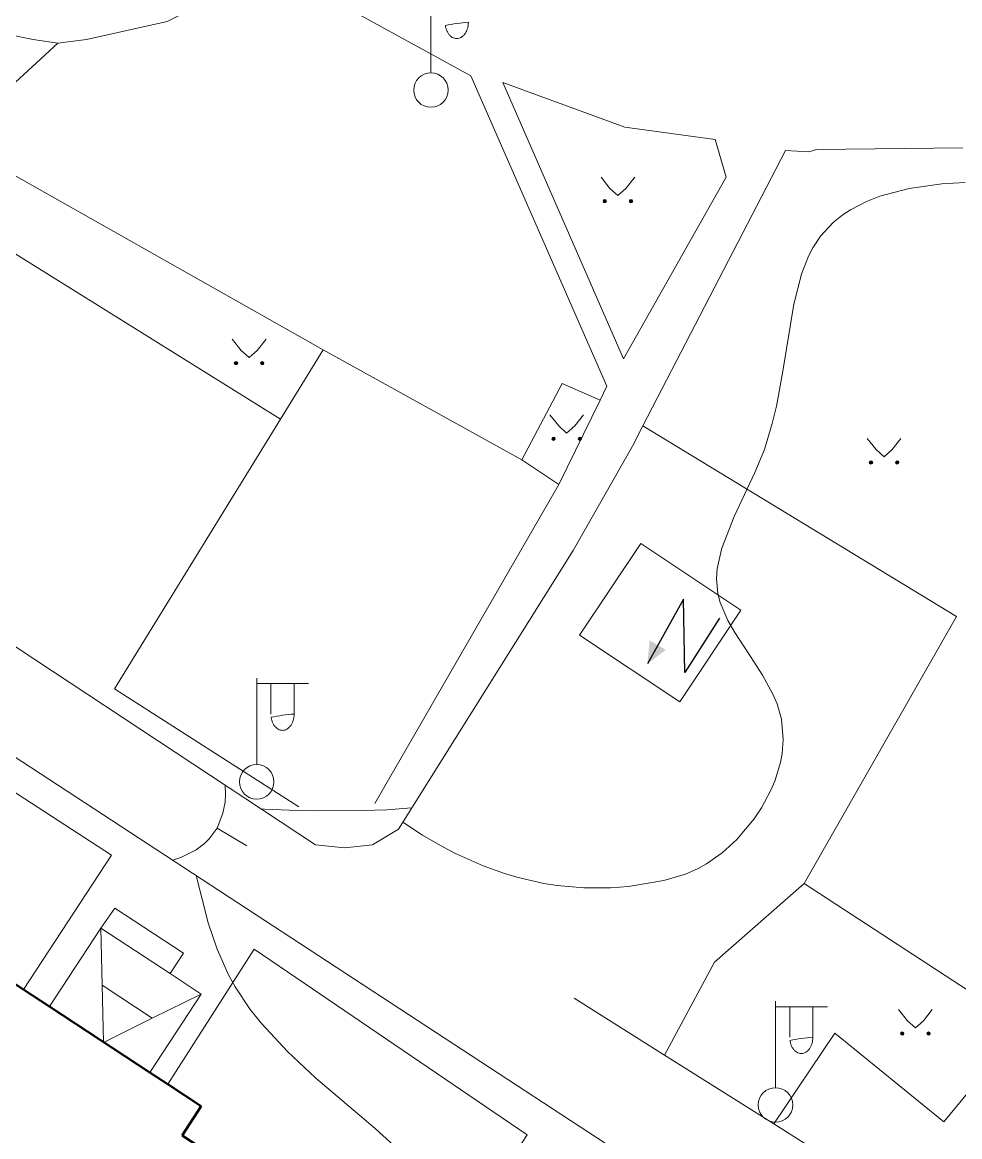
# Model space of a CAD drawing. Extents: x 1000 to 4000, y -5000 to -1000.
# Drawn here: x 1497.9 to 1552.1, y -4413.8 to -4349.3 of the extents above; entities that cross this region are included whole.
import ezdxf

# ---------------------------------------------------------------- set-up
doc = ezdxf.new("R2010")
doc.units = 0
doc.header["$MEASUREMENT"] = 0
for name, color, linetype in [('16', 7, 'CONTINUOUS'), ('СЛОЙ_11', 7, 'CONTINUOUS'), ('СЛОЙ_16', 7, 'CONTINUOUS'), ('СЛОЙ_24', 7, 'CONTINUOUS'), ('СЛОЙ_3', 7, 'CONTINUOUS'), ('СЛОЙ_40', 7, 'CONTINUOUS'), ('СЛОЙ_41', 7, 'CONTINUOUS'), ('СЛОЙ_50', 7, 'CONTINUOUS'), ('СЛОЙ_6', 7, 'CONTINUOUS'), ('СЛОЙ_7', 7, 'CONTINUOUS')]:
    doc.layers.add(name, color=color, linetype=linetype)

# ---------------------------------------------------------------- blocks, each defined once
blk = doc.blocks.new('112_2')
at = {"layer": '16', "color": 121, "linetype": 'Continuous'}
blk.add_lwpolyline([(1.171, -1.947), (-1.974, 0.052), (2.276, 0.138), (-1.465, 2.221)], dxfattribs=at)
blk.add_solid([(-1.465, 2.221), (-0.657, 1.158), (-0.104, 2.094)], dxfattribs=at)

msp = doc.modelspace()

# ---------------------------------------------------------------- linework, layer by layer
at = {"layer": 'СЛОЙ_11', "color": 253, "linetype": 'Continuous', "lineweight": 0}
msp.add_line((1535.027, -4409.088), (1537.935, -4403.705), dxfattribs=at)
for points in [[(1515.282, -4368.287), (1493.832, -4356.172)], [(1515.282, -4368.287), (1512.81, -4372.302)], [(1526.771, -4374.645), (1515.282, -4368.287)], [(1531.308, -4371.205), (1529.115, -4370.241), (1526.771, -4374.645)], [(1512.81, -4372.302), (1503.208, -4387.896), (1513.882, -4394.727)], [(1543.107, -4399.171), (1551.935, -4383.706), (1533.78, -4372.692)], [(1528.911, -4376.073), (1526.771, -4374.645)], [(1518.277, -4394.537), (1528.911, -4376.073)], [(1555.755, -4407.407), (1543.107, -4399.171)], [(1554.849, -4408.509), (1551.201, -4412.949), (1544.889, -4407.824), (1541.365, -4413.075)]]:
    msp.add_lwpolyline(points, dxfattribs=at)
at = {"layer": 'СЛОЙ_16', "color": 253, "linetype": 'Continuous', "lineweight": 0}
msp.add_lwpolyline([(1530.119, -4384.804), (1535.914, -4388.657), (1539.449, -4383.34), (1533.654, -4379.487)], close=True, dxfattribs=at)
at = {"layer": 'СЛОЙ_24', "color": 253, "linetype": 'Continuous', "lineweight": 0}
for p, q in [((1491.637, -4359.1), (1512.81, -4372.302)), ((1531.308, -4371.205), (1528.911, -4376.073)), ((1503.046, -4397.517), (1497.939, -4405.297)), ((1537.935, -4403.705), (1543.107, -4399.171)), ((1511.285, -4402.957), (1506.295, -4410.778))]:
    msp.add_line(p, q, dxfattribs=at)
for points in [[(1512.435, -4346.165), (1506.255, -4349.296), (1501.599, -4350.34), (1499.936, -4350.541)], [(1512.435, -4346.165), (1523.833, -4352.428), (1531.693, -4370.388), (1531.308, -4371.205)], [(1499.936, -4350.541), (1498.506, -4350.34), (1493.914, -4349.4)], [(1543.392, -4356.828), (1542.025, -4356.749), (1533.78, -4372.692)], [(1552.289, -4356.591), (1543.834, -4356.692), (1543.392, -4356.828)], [(1498.601, -4386.206), (1488.314, -4379.414), (1477.981, -4372.534)], [(1533.78, -4372.692), (1533.174, -4373.864)], [(1529.741, -4379.905), (1533.174, -4373.864)], [(1534.788, -4416.259), (1476.517, -4378.152), (1473.71, -4377.164), (1472.474, -4377.164)], [(1514.849, -4396.933), (1516.519, -4397.106), (1518.138, -4396.93), (1519.638, -4396.015), (1529.741, -4379.905)], [(1514.849, -4396.933), (1498.601, -4386.206)], [(1503.046, -4397.517), (1491.071, -4389.744)], [(1527.089, -4413.704), (1511.285, -4402.957)], [(1535.027, -4409.088), (1529.803, -4405.802)], [(1541.365, -4413.075), (1535.027, -4409.088)], [(1545.136, -4417.408), (1543.306, -4414.296), (1541.365, -4413.075)], [(1527.089, -4413.704), (1522.012, -4421.443)]]:
    msp.add_lwpolyline(points, dxfattribs=at)
msp.add_lwpolyline([(1525.679, -4352.829), (1532.662, -4368.807), (1538.601, -4358.289), (1537.959, -4356.121), (1532.742, -4355.398)], close=True, dxfattribs=at)
at = {"layer": 'СЛОЙ_3', "color": 253, "linetype": 'Continuous', "lineweight": 0}
for p, q in [((1521.522, -4352.255), (1521.522, -4347.255)), ((1521.522, -4350.255), (1521.522, -4347.255)), ((1511.44, -4392.278), (1511.44, -4387.278)), ((1511.44, -4390.278), (1511.44, -4387.278)), ((1511.44, -4387.592), (1514.44, -4387.592)), ((1512.261, -4389.36), (1512.261, -4387.592)), ((1513.603, -4389.36), (1513.603, -4387.592)), ((1541.454, -4410.975), (1541.454, -4405.975)), ((1541.454, -4408.975), (1541.454, -4405.975)), ((1541.454, -4406.289), (1544.454, -4406.289)), ((1542.275, -4408.057), (1542.275, -4406.289)), ((1543.617, -4408.057), (1543.617, -4406.289))]:
    msp.add_line(p, q, dxfattribs=at)
for points in [[(1523.685, -4349.337, -0.035191), (1523.672, -4349.521, -0.036545), (1523.634, -4349.698, -0.03934), (1523.572, -4349.861, -0.0437), (1523.489, -4350.004, -0.049642), (1523.387, -4350.121, -0.056748), (1523.271, -4350.208, -0.0637), (1523.145, -4350.262, -0.068204), (1523.014, -4350.28, -0.068204), (1522.883, -4350.262, -0.0637), (1522.757, -4350.208, -0.056748), (1522.641, -4350.121, -0.049642), (1522.539, -4350.004, -0.0437), (1522.456, -4349.861, -0.03934), (1522.394, -4349.698, -0.036545), (1522.356, -4349.521, -0.035191)], [(1513.603, -4389.36, -0.035191), (1513.59, -4389.544, -0.036545), (1513.552, -4389.721, -0.03934), (1513.49, -4389.884, -0.0437), (1513.407, -4390.027, -0.049642), (1513.305, -4390.144, -0.056748), (1513.189, -4390.231, -0.0637), (1513.063, -4390.285, -0.068204), (1512.932, -4390.303, -0.068204), (1512.801, -4390.285, -0.0637), (1512.675, -4390.231, -0.056748), (1512.559, -4390.144, -0.049642), (1512.457, -4390.027, -0.0437), (1512.374, -4389.884, -0.03934), (1512.312, -4389.721, -0.036545), (1512.274, -4389.544, -0.035191)], [(1543.617, -4408.057, -0.035191), (1543.604, -4408.241, -0.036545), (1543.566, -4408.418, -0.03934), (1543.504, -4408.581, -0.0437), (1543.421, -4408.724, -0.049642), (1543.319, -4408.841, -0.056748), (1543.203, -4408.928, -0.0637), (1543.077, -4408.982, -0.068204), (1542.946, -4409, -0.068204), (1542.815, -4408.982, -0.0637), (1542.689, -4408.928, -0.056748), (1542.573, -4408.841, -0.049642), (1542.471, -4408.724, -0.0437), (1542.388, -4408.581, -0.03934), (1542.326, -4408.418, -0.036545), (1542.288, -4408.241, -0.035191)]]:
    msp.add_lwpolyline(points, format="xyb", close=True, dxfattribs=at)
for centre in [(1521.522, -4353.255), (1511.44, -4393.278), (1541.454, -4411.975)]:
    msp.add_circle(centre, 1, dxfattribs=at)
at = {"layer": 'СЛОЙ_40', "color": 253, "linetype": 'Continuous', "lineweight": 0}
msp.add_line((1499.936, -4350.541), (1493.832, -4356.172), dxfattribs=at)
at = {"layer": 'СЛОЙ_41', "color": 253, "linetype": 'Continuous', "lineweight": 0}
for p, q in [((1531.359, -4358.298), (1531.869, -4358.948)), ((1533.309, -4358.298), (1532.799, -4358.948)), ((1531.869, -4358.948), (1532.329, -4359.358)), ((1532.799, -4358.948), (1532.329, -4359.358)), ((1510.029, -4367.673), (1510.539, -4368.323)), ((1511.979, -4367.673), (1511.469, -4368.323)), ((1510.539, -4368.323), (1510.999, -4368.733)), ((1511.469, -4368.323), (1510.999, -4368.733)), ((1528.401, -4372.043), (1528.911, -4372.693)), ((1530.351, -4372.043), (1529.841, -4372.693)), ((1528.911, -4372.693), (1529.371, -4373.103)), ((1529.841, -4372.693), (1529.371, -4373.103)), ((1546.765, -4373.409), (1547.275, -4374.059)), ((1548.715, -4373.409), (1548.205, -4374.059)), ((1547.275, -4374.059), (1547.735, -4374.469)), ((1548.205, -4374.059), (1547.735, -4374.469)), ((1548.577, -4406.455), (1549.087, -4407.105)), ((1550.527, -4406.455), (1550.017, -4407.105)), ((1549.087, -4407.105), (1549.547, -4407.515)), ((1550.017, -4407.105), (1549.547, -4407.515))]:
    msp.add_line(p, q, dxfattribs=at)
for centre in [(1531.573, -4359.686), (1533.094, -4359.686), (1510.243, -4369.061), (1511.764, -4369.061), (1528.615, -4373.431), (1530.136, -4373.431), (1546.979, -4374.797), (1548.5, -4374.797), (1548.791, -4407.843), (1550.312, -4407.843)]:
    msp.add_circle(centre, 0.0976, dxfattribs=at)
for points in [[(1531.477, -4359.705), (1531.475, -4359.686), (1531.477, -4359.667)], [(1531.482, -4359.723), (1531.477, -4359.667), (1531.482, -4359.649)], [(1531.477, -4359.705), (1531.477, -4359.667), (1531.482, -4359.723)], [(1531.491, -4359.74), (1531.482, -4359.649), (1531.491, -4359.632)], [(1531.482, -4359.723), (1531.482, -4359.649), (1531.491, -4359.74)], [(1531.504, -4359.755), (1531.491, -4359.632), (1531.504, -4359.617)], [(1531.491, -4359.74), (1531.491, -4359.632), (1531.504, -4359.755)], [(1531.518, -4359.767), (1531.504, -4359.617), (1531.518, -4359.605)], [(1531.504, -4359.755), (1531.504, -4359.617), (1531.518, -4359.767)], [(1531.535, -4359.776), (1531.518, -4359.605), (1531.535, -4359.596)], [(1531.518, -4359.767), (1531.518, -4359.605), (1531.535, -4359.776)], [(1531.554, -4359.782), (1531.535, -4359.596), (1531.554, -4359.59)], [(1531.535, -4359.776), (1531.535, -4359.596), (1531.554, -4359.782)], [(1531.573, -4359.784), (1531.554, -4359.59), (1531.573, -4359.588)], [(1531.554, -4359.782), (1531.554, -4359.59), (1531.573, -4359.784)], [(1532.998, -4359.705), (1532.996, -4359.686), (1532.998, -4359.667)], [(1533.003, -4359.723), (1532.998, -4359.667), (1533.003, -4359.649)], [(1532.998, -4359.705), (1532.998, -4359.667), (1533.003, -4359.723)], [(1533.012, -4359.74), (1533.003, -4359.649), (1533.012, -4359.632)], [(1533.003, -4359.723), (1533.003, -4359.649), (1533.012, -4359.74)], [(1533.025, -4359.755), (1533.012, -4359.632), (1533.025, -4359.617)], [(1533.012, -4359.74), (1533.012, -4359.632), (1533.025, -4359.755)], [(1533.039, -4359.767), (1533.025, -4359.617), (1533.039, -4359.605)], [(1533.025, -4359.755), (1533.025, -4359.617), (1533.039, -4359.767)], [(1533.056, -4359.776), (1533.039, -4359.605), (1533.056, -4359.596)], [(1533.039, -4359.767), (1533.039, -4359.605), (1533.056, -4359.776)], [(1533.075, -4359.782), (1533.056, -4359.596), (1533.075, -4359.59)], [(1533.056, -4359.776), (1533.056, -4359.596), (1533.075, -4359.782)], [(1533.094, -4359.784), (1533.075, -4359.59), (1533.094, -4359.588)], [(1533.075, -4359.782), (1533.075, -4359.59), (1533.094, -4359.784)], [(1510.147, -4369.08), (1510.145, -4369.061), (1510.147, -4369.042)], [(1510.152, -4369.098), (1510.147, -4369.042), (1510.152, -4369.024)], [(1510.147, -4369.08), (1510.147, -4369.042), (1510.152, -4369.098)], [(1510.161, -4369.115), (1510.152, -4369.024), (1510.161, -4369.007)], [(1510.152, -4369.098), (1510.152, -4369.024), (1510.161, -4369.115)], [(1510.174, -4369.13), (1510.161, -4369.007), (1510.174, -4368.992)], [(1510.161, -4369.115), (1510.161, -4369.007), (1510.174, -4369.13)], [(1510.188, -4369.142), (1510.174, -4368.992), (1510.188, -4368.98)], [(1510.174, -4369.13), (1510.174, -4368.992), (1510.188, -4369.142)], [(1510.205, -4369.151), (1510.188, -4368.98), (1510.205, -4368.971)], [(1510.188, -4369.142), (1510.188, -4368.98), (1510.205, -4369.151)], [(1510.224, -4369.157), (1510.205, -4368.971), (1510.224, -4368.965)], [(1510.205, -4369.151), (1510.205, -4368.971), (1510.224, -4369.157)], [(1510.243, -4369.159), (1510.224, -4368.965), (1510.243, -4368.963)], [(1510.224, -4369.157), (1510.224, -4368.965), (1510.243, -4369.159)], [(1511.668, -4369.08), (1511.666, -4369.061), (1511.668, -4369.042)], [(1511.673, -4369.098), (1511.668, -4369.042), (1511.673, -4369.024)], [(1511.668, -4369.08), (1511.668, -4369.042), (1511.673, -4369.098)], [(1511.682, -4369.115), (1511.673, -4369.024), (1511.682, -4369.007)], [(1511.673, -4369.098), (1511.673, -4369.024), (1511.682, -4369.115)], [(1511.695, -4369.13), (1511.682, -4369.007), (1511.695, -4368.992)], [(1511.682, -4369.115), (1511.682, -4369.007), (1511.695, -4369.13)], [(1511.709, -4369.142), (1511.695, -4368.992), (1511.709, -4368.98)], [(1511.695, -4369.13), (1511.695, -4368.992), (1511.709, -4369.142)], [(1511.726, -4369.151), (1511.709, -4368.98), (1511.726, -4368.971)], [(1511.709, -4369.142), (1511.709, -4368.98), (1511.726, -4369.151)], [(1511.745, -4369.157), (1511.726, -4368.971), (1511.745, -4368.965)], [(1511.726, -4369.151), (1511.726, -4368.971), (1511.745, -4369.157)], [(1511.764, -4369.159), (1511.745, -4368.965), (1511.764, -4368.963)], [(1511.745, -4369.157), (1511.745, -4368.965), (1511.764, -4369.159)], [(1528.519, -4373.45), (1528.517, -4373.431), (1528.519, -4373.412)], [(1528.524, -4373.468), (1528.519, -4373.412), (1528.524, -4373.394)], [(1528.519, -4373.45), (1528.519, -4373.412), (1528.524, -4373.468)], [(1528.533, -4373.485), (1528.524, -4373.394), (1528.533, -4373.377)], [(1528.524, -4373.468), (1528.524, -4373.394), (1528.533, -4373.485)], [(1528.546, -4373.5), (1528.533, -4373.377), (1528.546, -4373.362)], [(1528.533, -4373.485), (1528.533, -4373.377), (1528.546, -4373.5)], [(1528.56, -4373.512), (1528.546, -4373.362), (1528.56, -4373.35)], [(1528.546, -4373.5), (1528.546, -4373.362), (1528.56, -4373.512)], [(1528.577, -4373.521), (1528.56, -4373.35), (1528.577, -4373.341)], [(1528.56, -4373.512), (1528.56, -4373.35), (1528.577, -4373.521)], [(1528.596, -4373.527), (1528.577, -4373.341), (1528.596, -4373.335)], [(1528.577, -4373.521), (1528.577, -4373.341), (1528.596, -4373.527)], [(1528.615, -4373.529), (1528.596, -4373.335), (1528.615, -4373.333)], [(1528.596, -4373.527), (1528.596, -4373.335), (1528.615, -4373.529)], [(1530.04, -4373.45), (1530.038, -4373.431), (1530.04, -4373.412)], [(1530.045, -4373.468), (1530.04, -4373.412), (1530.045, -4373.394)], [(1530.04, -4373.45), (1530.04, -4373.412), (1530.045, -4373.468)], [(1530.054, -4373.485), (1530.045, -4373.394), (1530.054, -4373.377)], [(1530.045, -4373.468), (1530.045, -4373.394), (1530.054, -4373.485)], [(1530.067, -4373.5), (1530.054, -4373.377), (1530.067, -4373.362)], [(1530.054, -4373.485), (1530.054, -4373.377), (1530.067, -4373.5)], [(1530.081, -4373.512), (1530.067, -4373.362), (1530.081, -4373.35)], [(1530.067, -4373.5), (1530.067, -4373.362), (1530.081, -4373.512)], [(1530.098, -4373.521), (1530.081, -4373.35), (1530.098, -4373.341)], [(1530.081, -4373.512), (1530.081, -4373.35), (1530.098, -4373.521)], [(1530.117, -4373.527), (1530.098, -4373.341), (1530.117, -4373.335)], [(1530.098, -4373.521), (1530.098, -4373.341), (1530.117, -4373.527)], [(1530.136, -4373.529), (1530.117, -4373.335), (1530.136, -4373.333)], [(1530.117, -4373.527), (1530.117, -4373.335), (1530.136, -4373.529)], [(1546.883, -4374.816), (1546.881, -4374.797), (1546.883, -4374.778)], [(1546.888, -4374.834), (1546.883, -4374.778), (1546.888, -4374.76)], [(1546.883, -4374.816), (1546.883, -4374.778), (1546.888, -4374.834)], [(1546.897, -4374.851), (1546.888, -4374.76), (1546.897, -4374.743)], [(1546.888, -4374.834), (1546.888, -4374.76), (1546.897, -4374.851)], [(1546.91, -4374.866), (1546.897, -4374.743), (1546.91, -4374.728)], [(1546.897, -4374.851), (1546.897, -4374.743), (1546.91, -4374.866)], [(1546.924, -4374.878), (1546.91, -4374.728), (1546.924, -4374.716)], [(1546.91, -4374.866), (1546.91, -4374.728), (1546.924, -4374.878)], [(1546.941, -4374.887), (1546.924, -4374.716), (1546.941, -4374.707)], [(1546.924, -4374.878), (1546.924, -4374.716), (1546.941, -4374.887)], [(1546.96, -4374.893), (1546.941, -4374.707), (1546.96, -4374.701)], [(1546.941, -4374.887), (1546.941, -4374.707), (1546.96, -4374.893)], [(1546.979, -4374.895), (1546.96, -4374.701), (1546.979, -4374.699)], [(1546.96, -4374.893), (1546.96, -4374.701), (1546.979, -4374.895)], [(1548.404, -4374.816), (1548.402, -4374.797), (1548.404, -4374.778)], [(1548.409, -4374.834), (1548.404, -4374.778), (1548.409, -4374.76)], [(1548.404, -4374.816), (1548.404, -4374.778), (1548.409, -4374.834)], [(1548.418, -4374.851), (1548.409, -4374.76), (1548.418, -4374.743)], [(1548.409, -4374.834), (1548.409, -4374.76), (1548.418, -4374.851)], [(1548.431, -4374.866), (1548.418, -4374.743), (1548.431, -4374.728)], [(1548.418, -4374.851), (1548.418, -4374.743), (1548.431, -4374.866)], [(1548.445, -4374.878), (1548.431, -4374.728), (1548.445, -4374.716)], [(1548.431, -4374.866), (1548.431, -4374.728), (1548.445, -4374.878)], [(1548.462, -4374.887), (1548.445, -4374.716), (1548.462, -4374.707)], [(1548.445, -4374.878), (1548.445, -4374.716), (1548.462, -4374.887)], [(1548.481, -4374.893), (1548.462, -4374.707), (1548.481, -4374.701)], [(1548.462, -4374.887), (1548.462, -4374.707), (1548.481, -4374.893)], [(1548.5, -4374.895), (1548.481, -4374.701), (1548.5, -4374.699)], [(1548.481, -4374.893), (1548.481, -4374.701), (1548.5, -4374.895)], [(1548.695, -4407.862), (1548.693, -4407.843), (1548.695, -4407.824)], [(1548.7, -4407.88), (1548.695, -4407.824), (1548.7, -4407.806)], [(1548.695, -4407.862), (1548.695, -4407.824), (1548.7, -4407.88)], [(1548.709, -4407.897), (1548.7, -4407.806), (1548.709, -4407.789)], [(1548.7, -4407.88), (1548.7, -4407.806), (1548.709, -4407.897)], [(1548.722, -4407.912), (1548.709, -4407.789), (1548.722, -4407.774)], [(1548.709, -4407.897), (1548.709, -4407.789), (1548.722, -4407.912)], [(1548.736, -4407.924), (1548.722, -4407.774), (1548.736, -4407.762)], [(1548.722, -4407.912), (1548.722, -4407.774), (1548.736, -4407.924)], [(1548.753, -4407.933), (1548.736, -4407.762), (1548.753, -4407.753)], [(1548.736, -4407.924), (1548.736, -4407.762), (1548.753, -4407.933)], [(1548.772, -4407.939), (1548.753, -4407.753), (1548.772, -4407.747)], [(1548.753, -4407.933), (1548.753, -4407.753), (1548.772, -4407.939)], [(1548.791, -4407.941), (1548.772, -4407.747), (1548.791, -4407.745)], [(1548.772, -4407.939), (1548.772, -4407.747), (1548.791, -4407.941)], [(1550.216, -4407.862), (1550.214, -4407.843), (1550.216, -4407.824)], [(1550.221, -4407.88), (1550.216, -4407.824), (1550.221, -4407.806)], [(1550.216, -4407.862), (1550.216, -4407.824), (1550.221, -4407.88)], [(1550.23, -4407.897), (1550.221, -4407.806), (1550.23, -4407.789)], [(1550.221, -4407.88), (1550.221, -4407.806), (1550.23, -4407.897)], [(1550.243, -4407.912), (1550.23, -4407.789), (1550.243, -4407.774)], [(1550.23, -4407.897), (1550.23, -4407.789), (1550.243, -4407.912)], [(1550.257, -4407.924), (1550.243, -4407.774), (1550.257, -4407.762)], [(1550.243, -4407.912), (1550.243, -4407.774), (1550.257, -4407.924)], [(1550.274, -4407.933), (1550.257, -4407.762), (1550.274, -4407.753)], [(1550.257, -4407.924), (1550.257, -4407.762), (1550.274, -4407.933)], [(1550.293, -4407.939), (1550.274, -4407.753), (1550.293, -4407.747)], [(1550.274, -4407.933), (1550.274, -4407.753), (1550.293, -4407.939)], [(1550.312, -4407.941), (1550.293, -4407.747), (1550.312, -4407.745)], [(1550.293, -4407.939), (1550.293, -4407.747), (1550.312, -4407.941)]]:
    msp.add_solid(points, dxfattribs=at)
at = {"layer": 'СЛОЙ_41', "color": 253, "linetype": 'Continuous', "lineweight": 0, "extrusion": (0, 0, -1)}
for points in [[(-1531.573, -4359.784), (-1531.573, -4359.588), (-1531.592, -4359.782)], [(-1531.592, -4359.782), (-1531.573, -4359.588), (-1531.592, -4359.59)], [(-1531.592, -4359.782), (-1531.592, -4359.59), (-1531.61, -4359.776)], [(-1531.61, -4359.776), (-1531.592, -4359.59), (-1531.61, -4359.596)], [(-1531.61, -4359.776), (-1531.61, -4359.596), (-1531.627, -4359.767)], [(-1531.627, -4359.767), (-1531.61, -4359.596), (-1531.627, -4359.605)], [(-1531.627, -4359.767), (-1531.627, -4359.605), (-1531.642, -4359.755)], [(-1531.642, -4359.755), (-1531.627, -4359.605), (-1531.642, -4359.617)], [(-1531.642, -4359.755), (-1531.642, -4359.617), (-1531.654, -4359.74)], [(-1531.654, -4359.74), (-1531.642, -4359.617), (-1531.654, -4359.632)], [(-1531.654, -4359.74), (-1531.654, -4359.632), (-1531.663, -4359.723)], [(-1531.663, -4359.723), (-1531.654, -4359.632), (-1531.663, -4359.649)], [(-1531.663, -4359.723), (-1531.663, -4359.649), (-1531.668, -4359.705)], [(-1531.668, -4359.705), (-1531.663, -4359.649), (-1531.668, -4359.667)], [(-1531.668, -4359.705), (-1531.668, -4359.667), (-1531.67, -4359.686)], [(-1533.094, -4359.784), (-1533.094, -4359.588), (-1533.113, -4359.782)], [(-1533.113, -4359.782), (-1533.094, -4359.588), (-1533.113, -4359.59)], [(-1533.113, -4359.782), (-1533.113, -4359.59), (-1533.131, -4359.776)], [(-1533.131, -4359.776), (-1533.113, -4359.59), (-1533.131, -4359.596)], [(-1533.131, -4359.776), (-1533.131, -4359.596), (-1533.148, -4359.767)], [(-1533.148, -4359.767), (-1533.131, -4359.596), (-1533.148, -4359.605)], [(-1533.148, -4359.767), (-1533.148, -4359.605), (-1533.163, -4359.755)], [(-1533.163, -4359.755), (-1533.148, -4359.605), (-1533.163, -4359.617)], [(-1533.163, -4359.755), (-1533.163, -4359.617), (-1533.175, -4359.74)], [(-1533.175, -4359.74), (-1533.163, -4359.617), (-1533.175, -4359.632)], [(-1533.175, -4359.74), (-1533.175, -4359.632), (-1533.184, -4359.723)], [(-1533.184, -4359.723), (-1533.175, -4359.632), (-1533.184, -4359.649)], [(-1533.184, -4359.723), (-1533.184, -4359.649), (-1533.189, -4359.705)], [(-1533.189, -4359.705), (-1533.184, -4359.649), (-1533.189, -4359.667)], [(-1533.189, -4359.705), (-1533.189, -4359.667), (-1533.191, -4359.686)], [(-1510.243, -4369.159), (-1510.243, -4368.963), (-1510.262, -4369.157)], [(-1510.262, -4369.157), (-1510.243, -4368.963), (-1510.262, -4368.965)], [(-1510.262, -4369.157), (-1510.262, -4368.965), (-1510.28, -4369.151)], [(-1510.28, -4369.151), (-1510.262, -4368.965), (-1510.28, -4368.971)], [(-1510.28, -4369.151), (-1510.28, -4368.971), (-1510.297, -4369.142)], [(-1510.297, -4369.142), (-1510.28, -4368.971), (-1510.297, -4368.98)], [(-1510.297, -4369.142), (-1510.297, -4368.98), (-1510.312, -4369.13)], [(-1510.312, -4369.13), (-1510.297, -4368.98), (-1510.312, -4368.992)], [(-1510.312, -4369.13), (-1510.312, -4368.992), (-1510.324, -4369.115)], [(-1510.324, -4369.115), (-1510.312, -4368.992), (-1510.324, -4369.007)], [(-1510.324, -4369.115), (-1510.324, -4369.007), (-1510.333, -4369.098)], [(-1510.333, -4369.098), (-1510.324, -4369.007), (-1510.333, -4369.024)], [(-1510.333, -4369.098), (-1510.333, -4369.024), (-1510.338, -4369.08)], [(-1510.338, -4369.08), (-1510.333, -4369.024), (-1510.338, -4369.042)], [(-1510.338, -4369.08), (-1510.338, -4369.042), (-1510.34, -4369.061)], [(-1511.764, -4369.159), (-1511.764, -4368.963), (-1511.783, -4369.157)], [(-1511.783, -4369.157), (-1511.764, -4368.963), (-1511.783, -4368.965)], [(-1511.783, -4369.157), (-1511.783, -4368.965), (-1511.801, -4369.151)], [(-1511.801, -4369.151), (-1511.783, -4368.965), (-1511.801, -4368.971)], [(-1511.801, -4369.151), (-1511.801, -4368.971), (-1511.818, -4369.142)], [(-1511.818, -4369.142), (-1511.801, -4368.971), (-1511.818, -4368.98)], [(-1511.818, -4369.142), (-1511.818, -4368.98), (-1511.833, -4369.13)], [(-1511.833, -4369.13), (-1511.818, -4368.98), (-1511.833, -4368.992)], [(-1511.833, -4369.13), (-1511.833, -4368.992), (-1511.845, -4369.115)], [(-1511.845, -4369.115), (-1511.833, -4368.992), (-1511.845, -4369.007)], [(-1511.845, -4369.115), (-1511.845, -4369.007), (-1511.854, -4369.098)], [(-1511.854, -4369.098), (-1511.845, -4369.007), (-1511.854, -4369.024)], [(-1511.854, -4369.098), (-1511.854, -4369.024), (-1511.859, -4369.08)], [(-1511.859, -4369.08), (-1511.854, -4369.024), (-1511.859, -4369.042)], [(-1511.859, -4369.08), (-1511.859, -4369.042), (-1511.861, -4369.061)], [(-1528.615, -4373.529), (-1528.615, -4373.333), (-1528.634, -4373.527)], [(-1528.634, -4373.527), (-1528.615, -4373.333), (-1528.634, -4373.335)], [(-1528.634, -4373.527), (-1528.634, -4373.335), (-1528.652, -4373.521)], [(-1528.652, -4373.521), (-1528.634, -4373.335), (-1528.652, -4373.341)], [(-1528.652, -4373.521), (-1528.652, -4373.341), (-1528.669, -4373.512)], [(-1528.669, -4373.512), (-1528.652, -4373.341), (-1528.669, -4373.35)], [(-1528.669, -4373.512), (-1528.669, -4373.35), (-1528.684, -4373.5)], [(-1528.684, -4373.5), (-1528.669, -4373.35), (-1528.684, -4373.362)], [(-1528.684, -4373.5), (-1528.684, -4373.362), (-1528.696, -4373.485)], [(-1528.696, -4373.485), (-1528.684, -4373.362), (-1528.696, -4373.377)], [(-1528.696, -4373.485), (-1528.696, -4373.377), (-1528.705, -4373.468)], [(-1528.705, -4373.468), (-1528.696, -4373.377), (-1528.705, -4373.394)], [(-1528.705, -4373.468), (-1528.705, -4373.394), (-1528.71, -4373.45)], [(-1528.71, -4373.45), (-1528.705, -4373.394), (-1528.71, -4373.412)], [(-1528.71, -4373.45), (-1528.71, -4373.412), (-1528.712, -4373.431)], [(-1530.136, -4373.529), (-1530.136, -4373.333), (-1530.155, -4373.527)], [(-1530.155, -4373.527), (-1530.136, -4373.333), (-1530.155, -4373.335)], [(-1530.155, -4373.527), (-1530.155, -4373.335), (-1530.173, -4373.521)], [(-1530.173, -4373.521), (-1530.155, -4373.335), (-1530.173, -4373.341)], [(-1530.173, -4373.521), (-1530.173, -4373.341), (-1530.19, -4373.512)], [(-1530.19, -4373.512), (-1530.173, -4373.341), (-1530.19, -4373.35)], [(-1530.19, -4373.512), (-1530.19, -4373.35), (-1530.205, -4373.5)], [(-1530.205, -4373.5), (-1530.19, -4373.35), (-1530.205, -4373.362)], [(-1530.205, -4373.5), (-1530.205, -4373.362), (-1530.217, -4373.485)], [(-1530.217, -4373.485), (-1530.205, -4373.362), (-1530.217, -4373.377)], [(-1530.217, -4373.485), (-1530.217, -4373.377), (-1530.226, -4373.468)], [(-1530.226, -4373.468), (-1530.217, -4373.377), (-1530.226, -4373.394)], [(-1530.226, -4373.468), (-1530.226, -4373.394), (-1530.231, -4373.45)], [(-1530.231, -4373.45), (-1530.226, -4373.394), (-1530.231, -4373.412)], [(-1530.231, -4373.45), (-1530.231, -4373.412), (-1530.233, -4373.431)], [(-1546.979, -4374.895), (-1546.979, -4374.699), (-1546.998, -4374.893)], [(-1546.998, -4374.893), (-1546.979, -4374.699), (-1546.998, -4374.701)], [(-1546.998, -4374.893), (-1546.998, -4374.701), (-1547.016, -4374.887)], [(-1547.016, -4374.887), (-1546.998, -4374.701), (-1547.016, -4374.707)], [(-1547.016, -4374.887), (-1547.016, -4374.707), (-1547.033, -4374.878)], [(-1547.033, -4374.878), (-1547.016, -4374.707), (-1547.033, -4374.716)], [(-1547.033, -4374.878), (-1547.033, -4374.716), (-1547.048, -4374.866)], [(-1547.048, -4374.866), (-1547.033, -4374.716), (-1547.048, -4374.728)], [(-1547.048, -4374.866), (-1547.048, -4374.728), (-1547.06, -4374.851)], [(-1547.06, -4374.851), (-1547.048, -4374.728), (-1547.06, -4374.743)], [(-1547.06, -4374.851), (-1547.06, -4374.743), (-1547.069, -4374.834)], [(-1547.069, -4374.834), (-1547.06, -4374.743), (-1547.069, -4374.76)], [(-1547.069, -4374.834), (-1547.069, -4374.76), (-1547.074, -4374.816)], [(-1547.074, -4374.816), (-1547.069, -4374.76), (-1547.074, -4374.778)], [(-1547.074, -4374.816), (-1547.074, -4374.778), (-1547.076, -4374.797)], [(-1548.5, -4374.895), (-1548.5, -4374.699), (-1548.519, -4374.893)], [(-1548.519, -4374.893), (-1548.5, -4374.699), (-1548.519, -4374.701)], [(-1548.519, -4374.893), (-1548.519, -4374.701), (-1548.537, -4374.887)], [(-1548.537, -4374.887), (-1548.519, -4374.701), (-1548.537, -4374.707)], [(-1548.537, -4374.887), (-1548.537, -4374.707), (-1548.554, -4374.878)], [(-1548.554, -4374.878), (-1548.537, -4374.707), (-1548.554, -4374.716)], [(-1548.554, -4374.878), (-1548.554, -4374.716), (-1548.569, -4374.866)], [(-1548.569, -4374.866), (-1548.554, -4374.716), (-1548.569, -4374.728)], [(-1548.569, -4374.866), (-1548.569, -4374.728), (-1548.581, -4374.851)], [(-1548.581, -4374.851), (-1548.569, -4374.728), (-1548.581, -4374.743)], [(-1548.581, -4374.851), (-1548.581, -4374.743), (-1548.59, -4374.834)], [(-1548.59, -4374.834), (-1548.581, -4374.743), (-1548.59, -4374.76)], [(-1548.59, -4374.834), (-1548.59, -4374.76), (-1548.595, -4374.816)], [(-1548.595, -4374.816), (-1548.59, -4374.76), (-1548.595, -4374.778)], [(-1548.595, -4374.816), (-1548.595, -4374.778), (-1548.597, -4374.797)], [(-1548.791, -4407.941), (-1548.791, -4407.745), (-1548.81, -4407.939)], [(-1548.81, -4407.939), (-1548.791, -4407.745), (-1548.81, -4407.747)], [(-1548.81, -4407.939), (-1548.81, -4407.747), (-1548.828, -4407.933)], [(-1548.828, -4407.933), (-1548.81, -4407.747), (-1548.828, -4407.753)], [(-1548.828, -4407.933), (-1548.828, -4407.753), (-1548.845, -4407.924)], [(-1548.845, -4407.924), (-1548.828, -4407.753), (-1548.845, -4407.762)], [(-1548.845, -4407.924), (-1548.845, -4407.762), (-1548.86, -4407.912)], [(-1548.86, -4407.912), (-1548.845, -4407.762), (-1548.86, -4407.774)], [(-1548.86, -4407.912), (-1548.86, -4407.774), (-1548.872, -4407.897)], [(-1548.872, -4407.897), (-1548.86, -4407.774), (-1548.872, -4407.789)], [(-1548.872, -4407.897), (-1548.872, -4407.789), (-1548.881, -4407.88)], [(-1548.881, -4407.88), (-1548.872, -4407.789), (-1548.881, -4407.806)], [(-1548.881, -4407.88), (-1548.881, -4407.806), (-1548.886, -4407.862)], [(-1548.886, -4407.862), (-1548.881, -4407.806), (-1548.886, -4407.824)], [(-1548.886, -4407.862), (-1548.886, -4407.824), (-1548.888, -4407.843)], [(-1550.312, -4407.941), (-1550.312, -4407.745), (-1550.331, -4407.939)], [(-1550.331, -4407.939), (-1550.312, -4407.745), (-1550.331, -4407.747)], [(-1550.331, -4407.939), (-1550.331, -4407.747), (-1550.349, -4407.933)], [(-1550.349, -4407.933), (-1550.331, -4407.747), (-1550.349, -4407.753)], [(-1550.349, -4407.933), (-1550.349, -4407.753), (-1550.366, -4407.924)], [(-1550.366, -4407.924), (-1550.349, -4407.753), (-1550.366, -4407.762)], [(-1550.366, -4407.924), (-1550.366, -4407.762), (-1550.381, -4407.912)], [(-1550.381, -4407.912), (-1550.366, -4407.762), (-1550.381, -4407.774)], [(-1550.381, -4407.912), (-1550.381, -4407.774), (-1550.393, -4407.897)], [(-1550.393, -4407.897), (-1550.381, -4407.774), (-1550.393, -4407.789)], [(-1550.393, -4407.897), (-1550.393, -4407.789), (-1550.402, -4407.88)], [(-1550.402, -4407.88), (-1550.393, -4407.789), (-1550.402, -4407.806)], [(-1550.402, -4407.88), (-1550.402, -4407.806), (-1550.407, -4407.862)], [(-1550.407, -4407.862), (-1550.402, -4407.806), (-1550.407, -4407.824)], [(-1550.407, -4407.862), (-1550.407, -4407.824), (-1550.409, -4407.843)]]:
    msp.add_solid(points, dxfattribs=at)
at = {"layer": 'СЛОЙ_50', "color": 253, "linetype": 'Continuous', "lineweight": 0}
msp.add_line((1509.144, -4395.957), (1510.866, -4396.974), dxfattribs=at)
for points in [[(1519.895, -4395.606), (1521.032, -4396.366), (1522.205, -4397.043), (1522.986, -4397.447), (1524.546, -4398.141), (1525.713, -4398.562), (1526.49, -4398.796), (1528.042, -4399.155), (1528.817, -4399.279), (1530.365, -4399.418), (1531.912, -4399.414), (1532.942, -4399.333), (1535, -4398.984), (1536.244, -4398.622), (1536.978, -4398.293), (1537.456, -4398.024), (1538.373, -4397.378), (1539.224, -4396.607), (1540.223, -4395.422), (1540.652, -4394.776), (1541.193, -4393.759), (1541.412, -4393.235), (1541.736, -4392.169), (1541.836, -4391.632), (1541.903, -4390.829), (1541.8, -4389.651), (1541.547, -4388.775), (1541.307, -4388.208), (1540.707, -4387.106), (1540.015, -4386.038), (1539.1, -4384.644), (1538.702, -4383.952), (1538.251, -4382.911), (1538.114, -4382.386), (1538.041, -4381.527), (1538.084, -4380.946), (1538.351, -4379.764), (1539.072, -4377.935), (1540.268, -4375.381), (1540.81, -4374.049), (1541.271, -4372.555), (1541.51, -4371.544), (1541.882, -4369.519), (1542.513, -4365.649), (1542.96, -4363.915), (1543.37, -4362.871), (1543.618, -4362.388), (1544.056, -4361.72), (1544.796, -4360.917), (1545.376, -4360.455), (1545.799, -4360.179), (1546.729, -4359.697), (1547.495, -4359.398), (1549.19, -4358.947), (1551.079, -4358.681), (1552.433, -4358.598)], [(1509.611, -4393.475), (1509.639, -4393.992), (1509.608, -4394.455), (1509.488, -4395.101), (1509.144, -4395.957), (1508.696, -4396.579), (1508.418, -4396.853), (1507.934, -4397.219), (1507.057, -4397.665), (1506.579, -4397.811)], [(1511.673, -4394.836), (1511.895, -4394.853), (1513.802, -4394.943), (1514.755, -4394.966), (1517.567, -4394.948), (1518.972, -4394.891), (1520.405, -4394.793)], [(1520.669, -4415.501), (1518.291, -4413.344), (1514.866, -4410.417), (1513.221, -4408.886), (1511.727, -4407.283), (1511.06, -4406.449), (1510.189, -4405.148), (1509.8, -4404.437), (1509.152, -4402.965), (1508.638, -4401.439), (1507.934, -4398.698)]]:
    msp.add_lwpolyline(points, dxfattribs=at)
at = {"layer": 'СЛОЙ_6', "color": 253, "linetype": 'Continuous', "lineweight": 50}
for p, q in [((1508.23, -4412.047), (1507.124, -4413.735)), ((1507.124, -4413.735), (1518.502, -4421.198))]:
    msp.add_line(p, q, dxfattribs=at)
at = {"layer": 'СЛОЙ_6', "color": 253, "linetype": 'Continuous', "lineweight": 40}
for points in [[(1496.619, -4404.432), (1497.939, -4405.297)], [(1497.939, -4405.297), (1499.445, -4406.285)], [(1499.445, -4406.285), (1505.254, -4410.095)], [(1505.254, -4410.095), (1506.295, -4410.778)], [(1506.295, -4410.778), (1508.23, -4412.047)]]:
    msp.add_lwpolyline(points, dxfattribs=at)
at = {"layer": 'СЛОЙ_7', "color": 253, "linetype": 'Continuous', "lineweight": 0}
for p, q in [((1503.226, -4400.588), (1502.422, -4401.746)), ((1507.198, -4403.193), (1503.226, -4400.588)), ((1499.445, -4406.285), (1502.422, -4401.746)), ((1506.425, -4404.371), (1502.422, -4401.746)), ((1502.422, -4401.746), (1502.567, -4408.355)), ((1506.425, -4404.371), (1507.198, -4403.193)), ((1508.231, -4405.555), (1506.425, -4404.371)), ((1502.494, -4405.05), (1505.399, -4406.955)), ((1505.254, -4410.095), (1508.231, -4405.555)), ((1505.399, -4406.955), (1508.231, -4405.555)), ((1502.567, -4408.355), (1505.399, -4406.955))]:
    msp.add_line(p, q, dxfattribs=at)

# ---------------------------------------------------------------- block references
at = {"layer": 'СЛОЙ_16', "color": 253, "linetype": 'Continuous', "lineweight": 0, "rotation": 90}
msp.add_blockref('112_2', (1536.266, -4384.987), dxfattribs=at)

doc.saveas('drawing.dxf')
